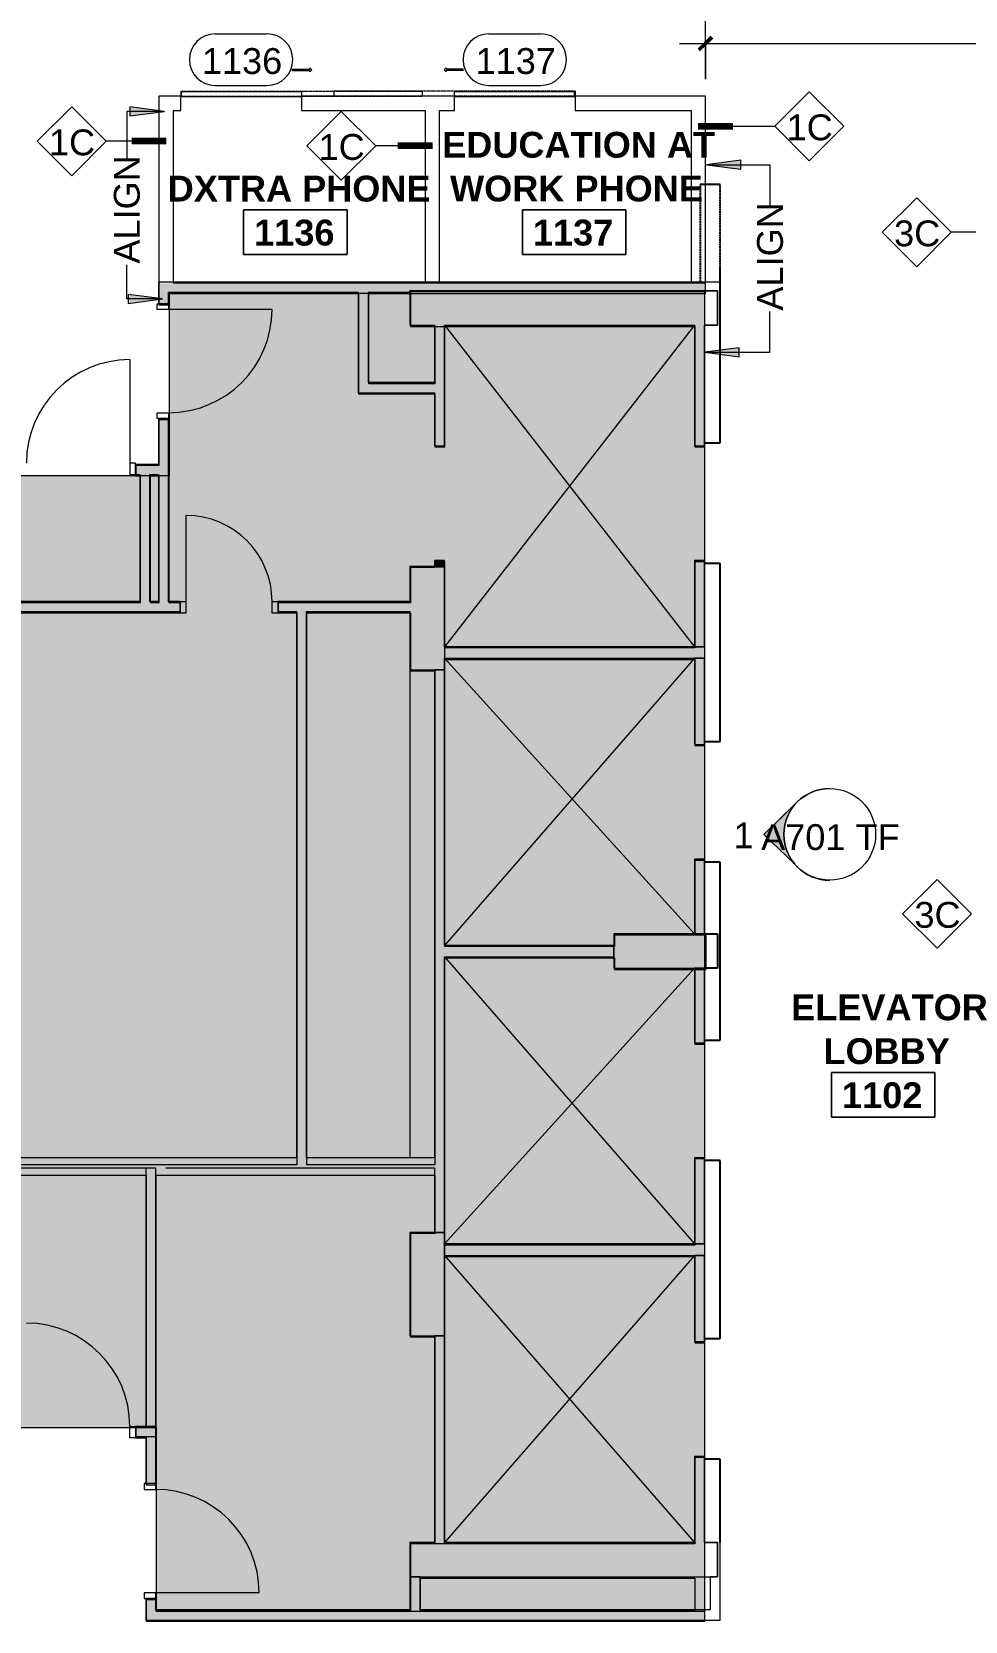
# Model space of a CAD drawing. Header units: inches. Extents: x 920 to 3142, y -796 to 870.
# Drawn here: x 2164 to 2489, y -192 to 362 of the extents above; entities that cross this region are included whole.
import ezdxf
from ezdxf.xclip import XClip

# ---------------------------------------------------------------- set-up
doc = ezdxf.new("R2010")
doc.units = ezdxf.units.IN
doc.header["$MEASUREMENT"] = 0
doc.header["$XCLIPFRAME"] = 2
doc.linetypes.add('L1$0$PHANTOM4', pattern=[0.625, 0.3125, -0.0625, 0.0625, -0.0625, 0.0625, -0.0625])
doc.linetypes.add('X2$0$Dash 1_16_', pattern=[0.125, 0.0625, -0.0625])
for name, color, linetype, lineweight in [('L1$0$ArchiCAD Doors_Pen_No__4', 7, 'Continuous', 9), ('L1$0$BB Core_Pen_No__100', 7, 'Continuous', 20), ('L1$0$BB Shell_Pen_No__100', 7, 'Continuous', 20), ('X2$0$18_0109_REV_dwg _7_', 8, 'Continuous', 9), ('X2$0$A-ANNO-DIMS', 211, 'Continuous', 9), ('X2$0$A-ANNO-DIMS-96', 211, 'Continuous', 9), ('X2$0$A-AREA-IDEN', 2, 'Continuous', 9), ('X2$0$A-DETL', 90, 'Continuous', 9), ('X2$0$A-DETL-GENF', 92, 'Continuous', 9), ('X2$0$A-DOOR', 31, 'Continuous', 13), ('X2$0$A-DOOR-IDEN', 31, 'Continuous', 9), ('X2$0$A-WALL', 113, 'Continuous', 9), ('X2$0$A-WALL-IDEN', 211, 'Continuous', 9), ('X2$0$A-WALL-PATT', 111, 'Continuous', 13), ('X2$0$G-ANNO-SYMB', 111, 'Continuous', 9), ('X2$0$G-ANNO-TEXT', 231, 'Continuous', 9), ('X2$0$I-WALL', 2, 'Continuous', 9)]:
    doc.layers.add(name, color=color, linetype=linetype, lineweight=lineweight)
doc.layers.add('L1$0$DEMO', color=7, linetype='L1$0$PHANTOM4')
doc.styles.add('X2$0$Arial', font='arial.ttf', dxfattribs={"height": 9})
doc.styles.add('X2$0$Swis721 Lt BT', font='swissl.ttf', dxfattribs={"height": 9})
doc.styles.add('X2$0$Swis721 Lt BT_B', font='', dxfattribs={"height": 9})
doc.styles.get('X2$0$Swis721 Lt BT_B').set_extended_font_data('Swis721 Lt BT', bold=True)
doc.dimstyles.new('X2$0$OTJ_-_3_32__Linear__1_2__Tolerance', dxfattribs={"dimscale": 12, "dimtxt": 9.497835, "dimasz": 0.375, "dimexe": 0.75, "dimexo": 0.5, "dimgap": 0.5, "dimtad": 1, "dimdec": 1, "dimrnd": 0.5, "dimzin": 3, "dimdsep": 46, "dimlunit": 4, "dimtxsty": 'X2$0$Swis721 Lt BT', "dimblk1": 'X2$0$_Oblique', "dimblk2": 'X2$0$_Oblique', "dimsah": 1, "dimcen": 0.09, "dimdle": 0.75, "dimazin": 0, "dimtfac": 1, "dimtdec": 4, "dimtix": 1, "dimtmove": 0, "dimatfit": 3, "dimfxl": 1, "dimtvp": 1, "dimfrac": 2, "dimtolj": 1, "dimtzin": 0, "dimarcsym": 2})

# ---------------------------------------------------------------- blocks, each defined once
blk = doc.blocks.new('L1')
at = {"layer": 'L1$0$ArchiCAD Doors_Pen_No__4', "linetype": 'Continuous'}
for p, q in [((-7140.19, 3187.57), (-7140.19, 3189.57)), ((-7140.19, 3189.57), (-7136.19, 3189.57)), ((-7136.19, 3189.57), (-7139.69, 3189.57)), ((-7136.19, 3189.57), (-7136.19, 3187.57)), ((-7136.19, 3187.57), (-7140.19, 3187.57)), ((-7100.19, 3187.57), (-7136.19, 3187.57)), ((-7149.69, 3170.07), (-7149.69, 3134.07)), ((-7140.19, 3149.57), (-7140.19, 3151.57)), ((-7140.19, 3151.57), (-7136.19, 3151.57)), ((-7136.19, 3151.57), (-7136.19, 3149.57)), ((-7136.19, 3149.57), (-7140.19, 3149.57)), ((-7136.19, 3149.57), (-7139.69, 3149.57)), ((-7147.69, 3134.07), (-7149.69, 3134.07)), ((-7149.69, 3134.07), (-7149.69, 3130.07)), ((-7147.69, 3130.07), (-7147.69, 3134.07)), ((-7147.69, 3130.07), (-7147.69, 3133.57)), ((-7149.69, 3130.07), (-7147.69, 3130.07)), ((-7130.19, 3115.82), (-7130.19, 3085.82)), ((-7132.19, 3085.82), (-7130.19, 3085.82)), ((-7132.19, 3081.82), (-7132.19, 3085.82)), ((-7132.19, 3085.82), (-7132.19, 3082.32)), ((-7130.19, 3085.82), (-7130.19, 3081.82)), ((-7100.19, 3081.82), (-7100.19, 3085.82)), ((-7100.19, 3085.82), (-7098.19, 3085.82)), ((-7098.19, 3085.82), (-7098.19, 3081.82)), ((-7098.19, 3085.82), (-7098.19, 3082.32)), ((-7130.19, 3081.82), (-7132.19, 3081.82)), ((-7098.19, 3081.82), (-7100.19, 3081.82)), ((-7149.69, 2794.48), (-7149.69, 2798.48)), ((-7149.69, 2798.48), (-7147.69, 2798.48)), ((-7147.69, 2798.48), (-7147.69, 2794.48)), ((-7147.69, 2798.48), (-7147.69, 2794.98)), ((-7147.69, 2794.48), (-7149.69, 2794.48)), ((-7144.69, 2778.57), (-7144.69, 2776.57)), ((-7140.69, 2778.57), (-7144.69, 2778.57)), ((-7144.69, 2776.57), (-7140.69, 2776.57)), ((-7140.69, 2778.57), (-7144.19, 2778.57)), ((-7140.69, 2776.57), (-7140.69, 2778.57)), ((-7140.69, 2740.57), (-7144.69, 2740.57)), ((-7144.69, 2740.57), (-7144.69, 2738.57)), ((-7140.69, 2738.57), (-7140.69, 2740.57)), ((-7104.69, 2740.57), (-7140.69, 2740.57)), ((-7144.69, 2738.57), (-7140.69, 2738.57)), ((-7140.69, 2738.57), (-7144.19, 2738.57))]:
    blk.add_line(p, q, dxfattribs=at)
for centre, radius, start, end in [((-7136.19, 3187.57), 36, 270, 0), ((-7149.69, 3134.07), 36, 90, 180), ((-7130.19, 3085.82), 30, 0, 90), ((-7185.69, 2798.48), 36, 0, 90), ((-7140.69, 2740.57), 36, 0, 90)]:
    blk.add_arc(centre, radius, start, end, dxfattribs=at)
at = {"layer": 'L1$0$BB Core_Pen_No__100', "linetype": 'Continuous'}
for p, q in [((-7040.19, 3182.07), (-6953.19, 3070.07)), ((-6953.19, 3182.07), (-7040.19, 3070.07)), ((-7052.19, 3066.07), (-7052.19, 2892.07)), ((-7040.19, 3066.07), (-6953.19, 2970.07)), ((-6953.19, 3066.07), (-7040.19, 2966.07)), ((-7040.19, 2962.07), (-6953.19, 2862.07)), ((-6953.19, 2958.07), (-7040.19, 2862.07)), ((-6953.19, 2858.07), (-7040.19, 2758.07)), ((-7040.19, 2858.07), (-6953.19, 2758.07))]:
    blk.add_line(p, q, dxfattribs=at)
at = {"layer": 'L1$0$BB Shell_Pen_No__100', "linetype": 'Continuous'}
for p, q in [((-7136.19, 3189.57), (-7139.69, 3189.57)), ((-7136.19, 3149.57), (-7139.69, 3149.57)), ((-7147.69, 3130.07), (-7147.69, 3133.57)), ((-7132.19, 3085.82), (-7132.19, 3082.32)), ((-7098.19, 3085.82), (-7098.19, 3082.32)), ((-7147.69, 2798.48), (-7147.69, 2794.98)), ((-7140.69, 2778.57), (-7144.19, 2778.57)), ((-7140.69, 2738.57), (-7144.19, 2738.57))]:
    blk.add_line(p, q, dxfattribs=at)
at = {"layer": 'L1$0$BB Shell_Pen_No__100', "linetype": 'Continuous', "flags": 128}
for points in [[(-7139.69, 3197.07), (-7139.69, 3189.57)], [(-7052.19, 3197.07), (-7139.69, 3197.07)], [(-6944.19, 3197.07), (-7052.19, 3197.07)], [(-7136.19, 3189.57), (-7136.19, 3193.57)], [(-7136.19, 3193.57), (-7070.19, 3193.57)], [(-7070.19, 3193.57), (-7070.19, 3158.57)], [(-7066.69, 3193.57), (-7052.19, 3193.57)], [(-7066.69, 3162.07), (-7066.69, 3193.57)], [(-6945.19, 3194.07), (-7052.19, 3194.07)], [(-7052.19, 3194.07), (-7052.19, 3182.07)], [(-7052.19, 3194.07), (-6947.69, 3194.07)], [(-7052.19, 3193.57), (-7052.19, 3194.07)], [(-6947.69, 3194.07), (-6945.19, 3194.07)], [(-6945.19, 3182.07), (-6945.19, 3194.07)], [(-6945.19, 3194.07), (-6945.19, 3182.07)], [(-7052.19, 3182.07), (-7043.69, 3182.07)], [(-7043.69, 3182.07), (-7043.69, 3162.07)], [(-7040.19, 3182.07), (-6953.19, 3182.07)], [(-7040.19, 3140.07), (-7040.19, 3182.07)], [(-6953.19, 3182.07), (-6953.19, 3140.07)], [(-6945.19, 3182.07), (-6949.69, 3182.07)], [(-6949.69, 3182.07), (-6949.69, 3141.07)], [(-6949.69, 3182.07), (-6945.19, 3182.07)], [(-6949.69, 3140.07), (-6949.69, 3182.07)], [(-7043.69, 3162.07), (-7066.69, 3162.07)], [(-7070.19, 3158.57), (-7043.69, 3158.57)], [(-7043.69, 3158.57), (-7043.69, 3140.07)], [(-7139.69, 3149.57), (-7139.69, 3133.57)], [(-7136.19, 3085.82), (-7136.19, 3149.57)], [(-7043.69, 3140.07), (-7040.19, 3140.07)], [(-6953.19, 3140.07), (-6949.69, 3140.07)], [(-7139.69, 3133.57), (-7147.69, 3133.57)], [(-7147.69, 3130.07), (-7146.19, 3130.07)], [(-7146.19, 3130.07), (-7146.19, 3085.82)], [(-7142.69, 3130.07), (-7139.69, 3130.07)], [(-7142.69, 3085.82), (-7142.69, 3130.07)], [(-7139.69, 3130.07), (-7139.69, 3085.82)], [(-7052.19, 3098.07), (-7052.19, 3085.82)], [(-7040.19, 3098.07), (-7052.19, 3098.07)], [(-7040.19, 3100.07), (-7043.69, 3100.07)], [(-7043.69, 3100.07), (-7043.69, 3098.07)], [(-7043.69, 3098.07), (-7040.19, 3098.07)], [(-7040.19, 3098.07), (-7040.19, 3100.07)], [(-7040.19, 3070.07), (-7040.19, 3098.07)], [(-6949.69, 3100.07), (-6953.19, 3100.07)], [(-6953.19, 3100.07), (-6953.19, 3070.07)], [(-6949.69, 3070.07), (-6949.69, 3100.07)], [(-6949.69, 3099.07), (-6949.69, 3070.07)], [(-7146.19, 3085.82), (-7195.69, 3085.82)], [(-7139.69, 3085.82), (-7142.69, 3085.82)], [(-7132.19, 3085.82), (-7136.19, 3085.82)], [(-7052.19, 3085.82), (-7098.19, 3085.82)], [(-7259.19, 3082.32), (-7132.19, 3082.32)], [(-7098.19, 3082.32), (-7091.69, 3082.32)], [(-7091.69, 3082.32), (-7091.69, 2892.07)], [(-7088.19, 3082.32), (-7052.19, 3082.32)], [(-7088.19, 2892.07), (-7088.19, 3082.32)], [(-7052.19, 3082.32), (-7052.19, 3062.07)], [(-6949.69, 3070.07), (-7040.19, 3070.07)], [(-6953.19, 3070.07), (-6949.69, 3070.07)], [(-7052.19, 3062.07), (-7040.19, 3062.07)], [(-7040.19, 3062.07), (-7043.69, 3062.07)], [(-7043.69, 3062.07), (-7043.69, 2892.07)], [(-7040.19, 3062.07), (-7040.19, 3066.07)], [(-7040.19, 3066.07), (-6949.69, 3066.07)], [(-7040.19, 2966.07), (-7040.19, 3062.07)], [(-6953.19, 3066.07), (-6953.19, 3036.07)], [(-6949.69, 3066.07), (-6953.19, 3066.07)], [(-6949.69, 3066.07), (-6949.69, 3037.07)], [(-6949.69, 3036.07), (-6949.69, 3066.07)], [(-6953.19, 3036.07), (-6949.69, 3036.07)], [(-6949.69, 2996.07), (-6953.19, 2996.07)], [(-6953.19, 2996.07), (-6953.19, 2970.07)], [(-6949.69, 2970.07), (-6949.69, 2996.07)], [(-6949.69, 2995.07), (-6949.69, 2970.07)], [(-6945.19, 2970.07), (-6981.19, 2970.07)], [(-6981.19, 2970.07), (-6981.19, 2958.07)], [(-6953.19, 2970.07), (-6949.69, 2970.07)], [(-6945.19, 2958.07), (-6945.19, 2970.07)], [(-6981.19, 2966.07), (-7040.19, 2966.07)], [(-7040.19, 2866.07), (-7040.19, 2962.07)], [(-7040.19, 2962.07), (-6981.19, 2962.07)], [(-6981.19, 2962.07), (-6981.19, 2966.07)], [(-6981.19, 2958.07), (-6949.69, 2958.07)], [(-6953.19, 2958.07), (-6953.19, 2932.07)], [(-6949.69, 2958.07), (-6953.19, 2958.07)], [(-6949.69, 2958.07), (-6949.69, 2933.07)], [(-6949.69, 2932.07), (-6949.69, 2958.07)], [(-6953.19, 2932.07), (-6949.69, 2932.07)], [(-7091.69, 2892.07), (-7259.19, 2892.07)], [(-7043.69, 2892.07), (-7088.19, 2892.07)], [(-6949.69, 2892.07), (-6953.19, 2892.07)], [(-6953.19, 2892.07), (-6953.19, 2862.07)], [(-6949.69, 2862.07), (-6949.69, 2892.07)], [(-6949.69, 2891.07), (-6949.69, 2862.07)], [(-7191.69, 2888.57), (-7140.69, 2888.57)], [(-7144.19, 2888.57), (-7144.19, 2798.48)], [(-7140.69, 2778.57), (-7140.69, 2888.57)], [(-7137.19, 2888.57), (-7043.69, 2888.57)], [(-7043.69, 2888.57), (-7043.69, 2866.07)], [(-7052.19, 2866.07), (-7052.19, 2830.07)], [(-7040.19, 2866.07), (-7052.19, 2866.07)], [(-7043.69, 2866.07), (-7040.19, 2866.07)], [(-7040.19, 2830.07), (-7040.19, 2866.07)], [(-6949.69, 2862.07), (-7040.19, 2862.07)], [(-7040.19, 2862.07), (-7040.19, 2858.07)], [(-7040.19, 2858.07), (-6949.69, 2858.07)], [(-6953.19, 2862.07), (-6949.69, 2862.07)], [(-6953.19, 2858.07), (-6953.19, 2828.07)], [(-6949.69, 2858.07), (-6953.19, 2858.07)], [(-6949.69, 2858.07), (-6949.69, 2829.07)], [(-6949.69, 2828.07), (-6949.69, 2858.07)], [(-7052.19, 2830.07), (-7040.19, 2830.07)], [(-7043.69, 2830.07), (-7043.69, 2758.07)], [(-7040.19, 2830.07), (-7043.69, 2830.07)], [(-7040.19, 2758.07), (-7040.19, 2830.07)], [(-6953.19, 2828.07), (-6949.69, 2828.07)], [(-7140.69, 2798.48), (-7147.69, 2798.48)], [(-7147.69, 2794.98), (-7140.69, 2794.98)], [(-7144.19, 2794.98), (-7144.19, 2778.57)], [(-6949.69, 2788.07), (-6953.19, 2788.07)], [(-6953.19, 2788.07), (-6953.19, 2758.07)], [(-6949.69, 2758.07), (-6949.69, 2788.07)], [(-6949.69, 2787.07), (-6949.69, 2758.07)], [(-7043.69, 2758.07), (-7052.19, 2758.07)], [(-7052.19, 2758.07), (-7052.19, 2746.07)], [(-6953.19, 2758.07), (-7040.19, 2758.07)], [(-6945.19, 2758.07), (-6949.69, 2758.07)], [(-6949.69, 2758.07), (-6945.19, 2758.07)], [(-6945.19, 2746.07), (-6945.19, 2758.07)], [(-6945.19, 2758.07), (-6945.19, 2746.07)], [(-6944.19, 2746.07), (-6944.19, 2758.07)], [(-7052.19, 2746.07), (-6945.19, 2746.07)], [(-7052.19, 2746.07), (-7052.19, 2734.57)], [(-7048.69, 2746.07), (-7052.19, 2746.07)], [(-7048.69, 2734.57), (-7048.69, 2746.07)], [(-6945.19, 2746.07), (-6947.69, 2746.07)], [(-6947.69, 2746.07), (-6947.69, 2734.57)], [(-6944.19, 2731.07), (-6944.19, 2746.07)], [(-7144.19, 2738.57), (-7144.19, 2731.07)], [(-7140.69, 2734.57), (-7140.69, 2738.57)], [(-7144.19, 2731.07), (-6944.19, 2731.07)], [(-7052.19, 2734.57), (-7140.69, 2734.57)], [(-6947.69, 2734.57), (-7048.69, 2734.57)]]:
    blk.add_lwpolyline(points, dxfattribs=at)
at = {"layer": 'L1$0$DEMO'}
blk.add_lwpolyline([(-6944.19, 3197.07), (-6944.19, 3231.07), (-6951.19, 3231.07), (-6951.19, 3197.07)], dxfattribs=at)
at = {"layer": 'L1$0$DEMO', "linetype": 'Continuous', "flags": 128}
for points in [[(-6944.19, 3194.07), (-6944.19, 3197.07)], [(-6944.19, 3182.07), (-6944.19, 3194.07)], [(-6944.19, 3141.07), (-6944.19, 3182.07)], [(-6949.69, 3141.07), (-6944.19, 3141.07)], [(-6944.19, 3099.07), (-6949.69, 3099.07)], [(-6944.19, 3037.07), (-6944.19, 3099.07)], [(-6949.69, 3037.07), (-6944.19, 3037.07)], [(-6944.19, 2995.07), (-6949.69, 2995.07)], [(-6944.19, 2970.07), (-6944.19, 2995.07)], [(-6949.69, 2970.07), (-6945.19, 2970.07)], [(-6945.19, 2970.07), (-6945.19, 2958.07)], [(-6944.19, 2958.07), (-6944.19, 2970.07)], [(-6945.19, 2958.07), (-6949.69, 2958.07)], [(-6944.19, 2933.07), (-6944.19, 2958.07)], [(-6949.69, 2933.07), (-6944.19, 2933.07)], [(-6944.19, 2891.07), (-6949.69, 2891.07)], [(-6944.19, 2829.07), (-6944.19, 2891.07)], [(-6949.69, 2829.07), (-6944.19, 2829.07)], [(-6944.19, 2787.07), (-6949.69, 2787.07)], [(-6944.19, 2758.07), (-6944.19, 2787.07)]]:
    blk.add_lwpolyline(points, dxfattribs=at)
blk = doc.blocks.new('X2$0$Barn Door - Glass Door - Int-GL1-GLSS-36_ x 84_ D6-5625844-FIRST FLOOR CONSTRUCTION')
at = {"layer": 'X2$0$A-DETL-GENF'}
for p, q in [((17.91, 12), (23.91, 12)), ((17.91, 11.5), (17.91, 12)), ((17.91, 11.5), (23.91, 11.5)), ((23.91, 12.46), (23.91, 12)), ((24.62, 11.75), (23.91, 12.46)), ((24.62, 11.75), (23.91, 11.04)), ((23.91, 11.04), (23.91, 11.5))]:
    blk.add_line(p, q, dxfattribs=at)
at = {"layer": 'X2$0$A-DOOR', "linetype": 'X2$0$Dash 1_16_', "lineweight": 9}
for p, q in [((-21, 4.25), (63, 4.25)), ((-21, 4.25), (-21, 2.5)), ((-21, 2.5), (63, 2.5)), ((63, 4.25), (63, 2.5))]:
    blk.add_line(p, q, dxfattribs=at)
at = {"layer": 'X2$0$A-DOOR', "lineweight": 9}
for p, q in [((-20.81, 4.12), (21, 4.12)), ((-20.81, 4.12), (-20.81, 2.37)), ((21, 2.37), (-20.81, 2.37)), ((21, 4.12), (21, 2.37))]:
    blk.add_line(p, q, dxfattribs=at)
blk = doc.blocks.new('X2$0$Barn Door - Glass Door - Int-GL1-GLSS-36_ x 84_ D6-5625885-FIRST FLOOR CONSTRUCTION')
at = {"layer": 'X2$0$A-DETL-GENF'}
for p, q in [((23.91, -11.04), (23.91, -11.5)), ((24.62, -11.75), (23.91, -11.04)), ((17.91, -11.5), (23.91, -11.5)), ((17.91, -11.5), (17.91, -12)), ((17.91, -12), (23.91, -12)), ((24.62, -11.75), (23.91, -12.46)), ((23.91, -12.46), (23.91, -12))]:
    blk.add_line(p, q, dxfattribs=at)
at = {"layer": 'X2$0$A-DOOR', "linetype": 'X2$0$Dash 1_16_', "lineweight": 9}
for p, q in [((-21, -2.5), (63, -2.5)), ((-21, -4.25), (-21, -2.5)), ((-21, -4.25), (63, -4.25)), ((63, -4.25), (63, -2.5))]:
    blk.add_line(p, q, dxfattribs=at)
at = {"layer": 'X2$0$A-DOOR', "lineweight": 9}
for p, q in [((-20.81, -2.37), (21, -2.37)), ((-20.81, -2.37), (-20.81, -4.12)), ((21, -4.12), (-20.81, -4.12)), ((21, -2.37), (21, -4.12))]:
    blk.add_line(p, q, dxfattribs=at)
blk = doc.blocks.new('X2$0$Room Tag - Room Name and Number-3379422-FIRST FLOOR CONSTRUCTION')
at = {"layer": 'X2$0$A-AREA-IDEN'}
for p, q in [((-0.1881, -0.1636), (-0.1881, -0.0018)), ((-0.1881, -0.0018), (0.1869, -0.0018)), ((0.1869, -0.0018), (-0.1881, -0.0018)), ((-0.1881, -0.0018), (-0.1881, -0.1636)), ((0.1869, -0.0018), (0.1869, -0.1636)), ((0.1869, -0.1636), (0.1869, -0.0018)), ((0.1869, -0.1636), (-0.1881, -0.1636)), ((-0.1881, -0.1636), (0.1869, -0.1636))]:
    blk.add_line(p, q, dxfattribs=at)
blk = doc.blocks.new('X2$0$Wall Tag - 1_4_-62626-FIRST FLOOR CONSTRUCTION')
at = {"layer": 'X2$0$A-WALL-IDEN'}
for p, q in [((-0.125, 0), (0, 0.125)), ((0, 0.125), (0.125, 0)), ((-0.125, 0), (0, -0.125)), ((0, -0.125), (0.125, 0))]:
    blk.add_line(p, q, dxfattribs=at)
blk = doc.blocks.new('X2$0$Door Tag - Door Tag-41184-FIRST FLOOR CONSTRUCTION')
at = {"layer": 'X2$0$A-DOOR-IDEN'}
for p, q in [((-0.09375, 0.09375), (0.09375, 0.09375)), ((-0.09375, -0.09375), (0.09375, -0.09375))]:
    blk.add_line(p, q, dxfattribs=at)
for centre, start, end in [((-0.09375, 0), 90, 270), ((0.09375, 0), 270, 90)]:
    blk.add_arc(centre, 0.09375, start, end, dxfattribs=at)
blk = doc.blocks.new('X2$0$Elevation - Filled Arrow 2-347888-FIRST FLOOR CONSTRUCTION')
at = {"layer": 'X2$0$G-ANNO-SYMB'}
blk.add_circle((0, 0), 0.1664, dxfattribs=at)
blk = doc.blocks.new('X2$0$Elevation - Filled Arrow-151867-FIRST FLOOR CONSTRUCTION')
at = {"layer": 'X2$0$G-ANNO-SYMB'}
h = blk.add_hatch(color=256, dxfattribs=at)
edge = h.paths.add_edge_path(flags=0)
edge.add_line((0, 0.2393), (0.1103, 0.1247))
edge.add_arc((-0.0002, -0.0002), 0.1667, 48.49802, 130.55707)
edge.add_line((-0.1085, 0.1265), (0, 0.2393))
for p, q in [((0, 0.2393), (-0.1085, 0.1265)), ((-0.1084, 0.1266), (0, 0.2393)), ((0, 0.2393), (-0.1084, 0.1266)), ((0, 0.2393), (0.11, 0.1249)), ((0.1103, 0.1247), (0, 0.2393))]:
    blk.add_line(p, q, dxfattribs=at)
blk.add_arc((-0.0002, -0.0002), 0.1667, 48.49802, 130.55707, dxfattribs=at)
blk.add_ellipse((-0.0002, -0.0001), major_axis=(-0.1667, 0), ratio=0.999376, start_param=3.141593, end_param=6.283185, dxfattribs=at)
blk = doc.blocks.new('X2$0$DIMBLOCK19-FIRST FLOOR CONSTRUCTION')
at = {"layer": 'X2$0$A-ANNO-DIMS-96', "transparency": 16777216}
for p, q in [((-582.74, 345.2), (-582.74, 366.58)), ((-463.9, 345.2), (-463.9, 366.58)), ((-591.74, 357.58), (-463.9, 357.58)), ((-582.74, 357.58), (-582.74, 345.2)), ((-463.9, 357.58), (-463.9, 345.2))]:
    blk.add_line(p, q, dxfattribs=at)
at = {"layer": 'X2$0$A-ANNO-DIMS-96', "lineweight": 50, "transparency": 16777216}
for p, q in [((-582.74, 357.58), (-584.99, 355.33)), ((-582.74, 357.58), (-580.49, 359.83)), ((-463.9, 357.58), (-466.15, 355.33)), ((-463.9, 357.58), (-461.65, 359.83))]:
    blk.add_line(p, q, dxfattribs=at)
at = {"layer": 'X2$0$A-ANNO-DIMS-96', "color": 0, "transparency": 16777216, "insert": (-541.18, 375.59), "char_height": 9, "width": 42.8759, "attachment_point": 1, "line_spacing_factor": 1.005062, "style": 'X2$0$Swis721 Lt BT'}
blk.add_mtext('9\' - 11"', dxfattribs=at)
blk = doc.blocks.new('X2$0$_Oblique')
at = {"color": 0, "linetype": 'ByBlock', "lineweight": -2}
blk.add_line((-0.5, -0.5), (0.5, 0.5), dxfattribs=at)
blk = doc.blocks.new('X2')
at = {"layer": 'X2$0$A-DETL-GENF'}
h = blk.add_hatch(color=254, dxfattribs=at)
h.paths.add_polyline_path([(-685.43, -188.44), (-685.43, -164.94), (-676.93, -164.94), (-676.93, -92.94), (-685.43, -92.94), (-685.43, -56.94), (-676.93, -56.94), (-676.93, -36.53), (-773.93, -36.53), (-773.93, -188.44), (-689.35, -188.44)], flags=0)
h.paths.add_polyline_path([(-589.17, -188.44), (-586.43, -188.44), (-586.43, -176.94), (-681.93, -176.94), (-681.93, -188.44)], flags=0)
h.paths.add_polyline_path([(-971.03, -188.44), (-970.93, -188.44), (-970.93, -96.44), (-967.43, -96.44), (-967.43, -112.94), (-895.93, -112.94), (-895.93, -70.53), (-892.43, -70.53), (-892.43, -124.53), (-829.43, -124.53), (-829.43, -36.53), (-895.93, -36.53), (-895.93, 25.56), (-963.93, 25.56), (-963.93, -34.44), (-971.93, -34.44), (-971.93, 25.56), (-1067.93, 25.56), (-1067.93, -92.94), (-990.93, -92.94), (-990.93, -96.44), (-1138.93, -96.44), (-1138.93, -92.94), (-1071.43, -92.94), (-1071.43, 175.06), (-1157.93, 175.06), (-1157.93, -188.44), (-1029.23, -188.44)], flags=0)
h.paths.add_polyline_path([(-589.23, -164.94), (-586.43, -164.94), (-586.43, -134.94), (-582.93, -134.94), (-582.93, -94.94), (-586.43, -94.94), (-586.43, -64.94), (-673.43, -64.94), (-673.43, -164.94)], flags=0)
h.paths.add_polyline_path([(-820.93, -124.53), (-777.43, -124.53), (-777.43, -36.53), (-825.93, -36.53), (-825.93, -124.53)], flags=0)
h.paths.add_polyline_path([(-966.68, -124.53), (-895.93, -124.53), (-895.93, -116.44), (-967.43, -116.44), (-967.43, -124.53)], flags=0)
h.paths.add_polyline_path([(-1156.93, -96.04), (-1157.06, -96.04), (-1157.06, -72.04), (-1139.06, -72.04), (-1139.06, -96.04)], flags=0)
h.paths.add_polyline_path([(-970.93, -96.04), (-989.56, -96.04), (-989.56, -72.04), (-965.56, -72.04), (-965.56, -96.04), (-970.63, -96.04)], flags=0)
h.paths.add_polyline_path([(-586.43, -60.94), (-586.43, -30.94), (-582.93, -30.94), (-582.93, 9.06), (-586.43, 9.06), (-586.43, 35.06), (-614.43, 35.06), (-614.43, 39.06), (-673.43, 39.06), (-673.43, -60.94), (-586.9, -60.94)], flags=0)
h.paths.add_polyline_path([(-685.43, -33.03), (-676.93, -33.03), (-676.93, 139.06), (-685.43, 139.06), (-685.43, 159.31), (-721.43, 159.31), (-721.43, -33.03), (-689.35, -33.03)], flags=0)
h.paths.add_polyline_path([(-809.16, -33.03), (-724.93, -33.03), (-724.93, 159.31), (-731.43, 159.31), (-731.43, 162.81), (-685.43, 162.81), (-685.43, 175.06), (-676.93, 175.06), (-676.93, 177.06), (-673.43, 177.06), (-673.43, 147.06), (-586.43, 147.06), (-586.43, 177.06), (-582.93, 177.06), (-582.93, 217.06), (-586.43, 217.06), (-586.43, 259.06), (-673.43, 259.06), (-673.43, 217.06), (-676.93, 217.06), (-676.93, 235.56), (-703.43, 235.56), (-703.43, 270.56), (-769.43, 270.56), (-769.43, 162.81), (-765.43, 162.81), (-765.43, 159.31), (-892.43, 159.31), (-892.43, -33.03), (-825.93, -33.03)], flags=0)
h.paths.add_polyline_path([(-971.93, 29.06), (-895.93, 29.06), (-895.93, 44.06), (-1067.93, 44.06), (-1067.93, 29.06), (-1043.24, 29.06)], flags=0)
h.paths.add_polyline_path([(-673.43, 43.06), (-614.43, 43.06), (-614.43, 47.06), (-586.43, 47.06), (-586.43, 73.06), (-582.93, 73.06), (-582.93, 113.06), (-586.43, 113.06), (-586.43, 143.06), (-673.43, 143.06), (-673.43, 47.06)], flags=0)
h.paths.add_polyline_path([(-1067.93, 47.56), (-971.93, 47.56), (-971.93, 107.56), (-963.93, 107.56), (-963.93, 47.56), (-895.93, 47.56), (-895.93, 206.7), (-963.93, 206.7), (-963.93, 147.06), (-931.93, 147.06), (-931.93, 143.56), (-990.93, 143.56), (-990.93, 175.06), (-1067.93, 175.06), (-1067.93, 81.51)], flags=0)
h.paths.add_polyline_path([(-970.93, 147.06), (-967.43, 147.06), (-967.43, 149.46), (-987.43, 149.46), (-987.43, 147.06), (-971.3, 147.06)], flags=0)
h.paths.add_polyline_path([(-1156.93, 149.46), (-1157.06, 149.46), (-1157.06, 173.46), (-1139.06, 173.46), (-1139.06, 149.46)], flags=0)
h.paths.add_polyline_path([(-885.43, 162.81), (-832.43, 162.81), (-832.43, 192.31), (-892.43, 192.31), (-892.43, 162.81)], flags=0)
h.paths.add_polyline_path([(-828.93, 162.81), (-779.43, 162.81), (-779.43, 207.06), (-828.93, 207.06), (-828.93, 180.47)], flags=0)
h.paths.add_polyline_path([(-775.93, 162.81), (-772.93, 162.81), (-772.93, 207.06), (-775.93, 207.06), (-775.93, 164.21)], flags=0)
h.paths.add_polyline_path([(-968.05, 173.46), (-967.43, 173.46), (-967.43, 175.06), (-987.43, 175.06), (-987.43, 173.46), (-970.93, 173.46)], flags=0)
h.paths.add_polyline_path([(-1113.62, 178.56), (-967.43, 178.56), (-967.43, 270.56), (-1009.43, 270.56), (-1009.43, 274.06), (-967.43, 274.06), (-967.43, 274.2), (-837.43, 274.2), (-837.43, 324.03), (-1053.43, 324.03), (-1053.43, 270.56), (-1157.93, 270.56), (-1157.93, 178.56), (-1156.93, 178.56)], flags=0)
h.paths.add_polyline_path([(-1071.43, 222.56), (-1108.43, 222.56), (-1108.43, 226.56), (-1020.43, 226.56), (-1020.43, 222.56), (-1067.93, 222.56)], flags=0)
h.paths.add_polyline_path([(-699.93, 239.06), (-676.93, 239.06), (-676.93, 259.06), (-685.43, 259.06), (-685.43, 270.56), (-699.93, 270.56), (-699.93, 245.33)], flags=0)
at = {"layer": 'X2$0$A-WALL-PATT', "lineweight": 9}
for points in [[(-772.93, 266.56), (-769.43, 266.56), (-769.43, 274.06), (-772.93, 274.06), (-772.93, 270.56)], [(-583.08, 270.56), (-582.74, 270.56), (-582.74, 274.06), (-769.43, 274.06), (-769.43, 270.56), (-685.43, 270.56), (-685.43, 271.06), (-582.93, 271.06)], [(-699.93, 235.56), (-699.93, 270.56), (-703.43, 270.56), (-703.43, 235.56)], [(-582.93, 259.06), (-582.93, 270.56), (-583.08, 270.56), (-582.93, 271.06), (-685.43, 271.06), (-685.43, 259.06), (-586.43, 259.06)], [(-673.43, 217.06), (-673.43, 259.06), (-676.93, 259.06), (-676.93, 217.06)], [(-586.43, 217.06), (-582.93, 217.06), (-582.93, 259.06), (-586.43, 259.06), (-586.43, 245.33)], [(-689.35, 235.56), (-676.93, 235.56), (-676.93, 239.06), (-699.93, 239.06), (-699.93, 235.56)], [(-769.43, 162.81), (-769.43, 226.56), (-772.93, 226.56), (-772.93, 162.81)], [(-773.7, 207.06), (-772.93, 207.06), (-772.93, 210.56), (-780.93, 210.56), (-780.93, 207.06), (-775.93, 207.06)], [(-779.43, 162.81), (-775.93, 162.81), (-775.93, 207.06), (-779.43, 207.06), (-779.43, 165.53)], [(-685.43, 139.06), (-673.43, 139.06), (-673.43, 175.06), (-685.43, 175.06), (-685.43, 159.31)], [(-673.43, 175.06), (-673.43, 177.06), (-676.93, 177.06), (-676.93, 175.06)], [(-582.93, 147.06), (-582.93, 177.06), (-586.43, 177.06), (-586.43, 147.06)], [(-892.43, 159.31), (-765.43, 159.31), (-765.43, 162.81), (-892.43, 162.81)], [(-731.43, 159.31), (-685.43, 159.31), (-685.43, 162.81), (-731.43, 162.81)], [(-721.43, -33.03), (-721.43, 159.31), (-724.93, 159.31), (-724.93, -33.03)], [(-673.43, 143.06), (-582.93, 143.06), (-582.93, 147.06), (-673.43, 147.06)], [(-673.43, -56.94), (-673.43, 139.06), (-676.93, 139.06), (-676.93, -56.94)], [(-582.93, 113.06), (-582.93, 143.06), (-586.43, 143.06), (-586.43, 113.06)], [(-582.93, 47.06), (-582.93, 73.06), (-586.43, 73.06), (-586.43, 47.06)], [(-586.43, 35.06), (-582.43, 35.06), (-582.43, 47.06), (-614.43, 47.06), (-614.43, 35.06)], [(-614.43, 39.06), (-614.43, 43.06), (-673.43, 43.06), (-673.43, 39.06), (-646.43, 39.06)], [(-586.43, 9.06), (-582.93, 9.06), (-582.93, 35.06), (-586.43, 35.06)], [(-681.93, -36.53), (-676.93, -36.53), (-676.93, -33.03), (-895.93, -33.03), (-895.93, -36.53), (-685.43, -36.53)], [(-582.93, -60.94), (-582.93, -30.94), (-586.43, -30.94), (-586.43, -60.94)], [(-773.93, -124.53), (-773.93, -36.53), (-777.43, -36.53), (-777.43, -124.53)], [(-676.93, -92.94), (-673.43, -92.94), (-673.43, -56.94), (-685.43, -56.94), (-685.43, -92.94), (-681.93, -92.94)], [(-586.43, -64.94), (-586.43, -60.94), (-673.43, -60.94), (-673.43, -64.94)], [(-582.93, -94.94), (-582.93, -60.94), (-586.43, -60.94), (-586.43, -94.94)], [(-673.43, -164.94), (-673.43, -92.94), (-676.93, -92.94), (-676.93, -164.94)], [(-780.93, -128.03), (-773.93, -128.03), (-773.93, -124.53), (-780.93, -124.53)], [(-777.43, -144.44), (-773.93, -144.44), (-773.93, -128.03), (-777.43, -128.03)], [(-582.93, -191.94), (-582.93, -134.94), (-586.43, -134.94), (-586.43, -191.94)], [(-685.43, -176.94), (-586.43, -176.94), (-586.43, -164.94), (-685.43, -164.94), (-685.43, -171.05)], [(-681.93, -188.44), (-681.93, -176.94), (-685.43, -176.94), (-685.43, -188.44)], [(-777.43, -191.94), (-773.93, -191.94), (-773.93, -184.44), (-777.43, -184.44), (-777.43, -188.44)], [(-685.43, -191.94), (-586.43, -191.94), (-586.43, -188.44), (-773.93, -188.44), (-773.93, -191.94), (-689.35, -191.94)]]:
    blk.add_hatch(color=7, dxfattribs=at).paths.add_polyline_path(points, flags=0)
at = {"layer": 'X2$0$G-ANNO-TEXT'}
for points in [[(-771.06, 333.95), (-783.06, 335.53), (-783.06, 332.37)], [(-582.38, 315.37), (-570.38, 313.79), (-570.38, 316.95)], [(-771.67, 268.62), (-783.67, 270.2), (-783.67, 267.04)], [(-582.98, 250.03), (-570.98, 248.45), (-570.98, 251.61)]]:
    blk.add_hatch(color=7, dxfattribs=at).paths.add_polyline_path(points, flags=0)
at = {"layer": 'X2$0$A-DETL', "lineweight": 13}
for p, q in [((-685.43, 270.56), (-769.43, 270.56)), ((-769.43, 270.56), (-769.43, 207.06)), ((-582.93, 271.06), (-685.43, 271.06)), ((-685.43, 271.06), (-685.43, 270.56)), ((-582.93, 269.03), (-582.93, 271.06)), ((-582.93, 259.06), (-582.93, 269.03)), ((-582.93, -164.94), (-582.93, 259.06)), ((-769.43, 207.06), (-828.93, 207.06)), ((-970.93, -124.53), (-773.93, -124.53)), ((-773.93, -124.53), (-773.93, -128.03)), ((-773.93, -128.03), (-773.93, -188.44)), ((-582.93, -176.94), (-582.93, -164.94)), ((-582.93, -188.44), (-582.93, -176.94)), ((-773.93, -188.44), (-582.93, -188.44))]:
    blk.add_line(p, q, dxfattribs=at)
at = {"layer": 'X2$0$A-WALL', "color": 8, "lineweight": 20}
for p, q in [((-582.93, 271.06), (-685.43, 271.06)), ((-685.43, 271.06), (-685.43, 259.06)), ((-582.93, 259.06), (-582.93, 271.06)), ((-685.43, 259.06), (-586.43, 259.06)), ((-676.93, 175.06), (-685.43, 175.06)), ((-685.43, 175.06), (-685.43, 162.81)), ((-673.43, 139.06), (-673.43, 175.06)), ((-685.43, 159.31), (-685.43, 139.06)), ((-685.43, 139.06), (-676.93, 139.06)), ((-582.43, 47.06), (-614.43, 47.06)), ((-614.43, 47.06), (-614.43, 43.06)), ((-582.43, 35.06), (-582.43, 47.06)), ((-614.43, 39.06), (-614.43, 35.06)), ((-614.43, 35.06), (-582.43, 35.06)), ((-676.93, -56.94), (-685.43, -56.94)), ((-685.43, -56.94), (-685.43, -92.94)), ((-673.43, -60.94), (-673.43, -56.94)), ((-673.43, -92.94), (-673.43, -64.94)), ((-685.43, -92.94), (-676.93, -92.94)), ((-586.43, -164.94), (-685.43, -164.94)), ((-685.43, -164.94), (-685.43, -176.94)), ((-681.93, -176.94), (-586.43, -176.94))]:
    blk.add_line(p, q, dxfattribs=at)
at = {"layer": 'X2$0$A-WALL-IDEN', "lineweight": 90}
for p, q in [((-585.24, 328.76), (-573.24, 328.76)), ((-770.43, 323.53), (-782.43, 323.53)), ((-677.74, 321.93), (-689.74, 321.93))]:
    blk.add_line(p, q, dxfattribs=at)
at = {"layer": 'X2$0$A-WALL-IDEN'}
for p, q in [((-585.24, 328.76), (-558.58, 328.76)), ((-770.43, 323.53), (-791.31, 323.53)), ((-677.74, 321.93), (-697.48, 321.93)), ((-474.02, 291.83), (-497.18, 291.83))]:
    blk.add_line(p, q, dxfattribs=at)
at = {"layer": 'X2$0$G-ANNO-TEXT', "color": 7}
for p, q in [((-784.13, 333.95), (-784.13, 319.72)), ((-771.06, 333.95), (-784.13, 333.95)), ((-771.06, 333.95), (-783.06, 335.53)), ((-783.06, 335.53), (-783.06, 332.37)), ((-783.06, 332.37), (-771.06, 333.95)), ((-784.13, 319.72), (-784.13, 317.29)), ((-570.38, 316.95), (-582.38, 315.37)), ((-570.38, 313.79), (-570.38, 316.95)), ((-582.38, 315.37), (-570.38, 313.79)), ((-582.38, 315.37), (-560.28, 315.37)), ((-560.28, 315.37), (-560.28, 303.44)), ((-560.28, 303.44), (-560.28, 301.02)), ((-784.13, 268.62), (-784.13, 280.54)), ((-771.67, 268.62), (-784.13, 268.62)), ((-771.67, 268.62), (-783.67, 270.2)), ((-783.67, 270.2), (-783.67, 267.04)), ((-783.67, 267.04), (-771.67, 268.62)), ((-560.28, 250.03), (-560.28, 264.27)), ((-570.98, 251.61), (-582.98, 250.03)), ((-582.98, 250.03), (-570.98, 248.45)), ((-582.98, 250.03), (-560.28, 250.03)), ((-570.98, 248.45), (-570.98, 251.61))]:
    blk.add_line(p, q, dxfattribs=at)
at = {"layer": 'X2$0$I-WALL', "lineweight": 13}
for p, q in [((-765.34, 339.2), (-772.93, 339.2)), ((-772.93, 339.2), (-772.93, 274.06)), ((-765.34, 334.2), (-765.34, 339.2)), ((-670.09, 339.2), (-723.34, 339.2)), ((-723.34, 339.08), (-723.34, 334.2)), ((-670.09, 334.2), (-670.09, 339.08)), ((-582.74, 339.2), (-628.09, 339.2)), ((-628.09, 339.2), (-628.09, 334.2)), ((-582.74, 274.2), (-582.74, 339.2)), ((-767.93, 334.2), (-765.34, 334.2)), ((-767.93, 274.06), (-767.93, 334.2)), ((-723.34, 334.2), (-680.24, 334.2)), ((-680.24, 334.2), (-680.24, 274.2)), ((-675.24, 334.2), (-670.09, 334.2)), ((-675.24, 274.2), (-675.24, 334.2)), ((-628.09, 334.2), (-587.74, 334.2)), ((-587.74, 334.2), (-587.74, 274.2)), ((-680.24, 274.2), (-675.24, 274.2)), ((-587.74, 274.2), (-582.74, 274.2))]:
    blk.add_line(p, q, dxfattribs=at)
at = {"layer": 'X2$0$I-WALL', "color": 8, "lineweight": 20}
for p, q in [((-772.93, 274.06), (-772.93, 266.56)), ((-582.74, 274.06), (-767.93, 274.06)), ((-582.74, 270.56), (-582.74, 274.06)), ((-772.93, 266.56), (-769.43, 266.56)), ((-769.43, 266.56), (-769.43, 270.56)), ((-769.43, 270.56), (-703.43, 270.56)), ((-703.43, 270.56), (-703.43, 235.56)), ((-699.93, 270.56), (-582.74, 270.56)), ((-699.93, 239.06), (-699.93, 270.56)), ((-676.93, 259.06), (-676.93, 239.06)), ((-673.43, 217.06), (-673.43, 259.06)), ((-586.43, 259.06), (-586.43, 217.06)), ((-582.93, 217.06), (-582.93, 259.06)), ((-676.93, 239.06), (-699.93, 239.06)), ((-703.43, 235.56), (-676.93, 235.56)), ((-676.93, 235.56), (-676.93, 217.06)), ((-769.43, 226.56), (-772.93, 226.56)), ((-772.93, 226.56), (-772.93, 210.56)), ((-769.43, 162.81), (-769.43, 226.56)), ((-676.93, 217.06), (-673.43, 217.06)), ((-586.43, 217.06), (-582.93, 217.06)), ((-772.93, 210.56), (-780.93, 210.56)), ((-780.93, 210.56), (-780.93, 207.06)), ((-780.93, 207.06), (-779.43, 207.06)), ((-779.43, 207.06), (-779.43, 162.81)), ((-775.93, 207.06), (-772.93, 207.06)), ((-775.93, 162.81), (-775.93, 207.06)), ((-772.93, 207.06), (-772.93, 162.81)), ((-673.43, 177.06), (-676.93, 177.06)), ((-676.93, 177.06), (-676.93, 175.06)), ((-673.43, 175.06), (-673.43, 177.06)), ((-582.93, 177.06), (-586.43, 177.06)), ((-586.43, 177.06), (-586.43, 147.06)), ((-582.93, 113.06), (-582.93, 177.06)), ((-779.43, 162.81), (-828.93, 162.81)), ((-772.93, 162.81), (-775.93, 162.81)), ((-765.43, 162.81), (-769.43, 162.81)), ((-765.43, 159.31), (-765.43, 162.81)), ((-685.43, 162.81), (-731.43, 162.81)), ((-731.43, 162.81), (-731.43, 159.31)), ((-892.43, 159.31), (-765.43, 159.31)), ((-731.43, 159.31), (-724.93, 159.31)), ((-724.93, 159.31), (-724.93, -33.03)), ((-721.43, 159.31), (-685.43, 159.31)), ((-721.43, -33.03), (-721.43, 159.31)), ((-586.43, 147.06), (-673.43, 147.06)), ((-676.93, 139.06), (-676.93, -33.03)), ((-673.43, 143.06), (-586.43, 143.06)), ((-673.43, 43.06), (-673.43, 139.06)), ((-586.43, 143.06), (-586.43, 113.06)), ((-586.43, 113.06), (-582.93, 113.06)), ((-582.93, 73.06), (-586.43, 73.06)), ((-586.43, 73.06), (-586.43, 47.06)), ((-582.93, 47.06), (-582.93, 73.06)), ((-614.43, 43.06), (-673.43, 43.06)), ((-673.43, 39.06), (-614.43, 39.06)), ((-673.43, -56.94), (-673.43, 39.06)), ((-586.43, 35.06), (-586.43, 9.06)), ((-582.93, 9.06), (-582.93, 35.06)), ((-586.43, 9.06), (-582.93, 9.06)), ((-724.93, -33.03), (-892.43, -33.03)), ((-676.93, -33.03), (-721.43, -33.03)), ((-582.93, -30.94), (-586.43, -30.94)), ((-586.43, -30.94), (-586.43, -60.94)), ((-582.93, -94.94), (-582.93, -30.94)), ((-825.93, -36.53), (-777.43, -36.53)), ((-777.43, -36.53), (-777.43, -124.53)), ((-773.93, -128.03), (-773.93, -36.53)), ((-773.93, -36.53), (-676.93, -36.53)), ((-676.93, -36.53), (-676.93, -56.94)), ((-586.43, -60.94), (-673.43, -60.94)), ((-673.43, -64.94), (-586.43, -64.94)), ((-586.43, -64.94), (-586.43, -94.94)), ((-676.93, -92.94), (-676.93, -164.94)), ((-673.43, -164.94), (-673.43, -92.94)), ((-586.43, -94.94), (-582.93, -94.94)), ((-777.43, -124.53), (-780.93, -124.53)), ((-780.93, -124.53), (-780.93, -128.03)), ((-780.93, -128.03), (-777.43, -128.03)), ((-777.43, -128.03), (-777.43, -144.44)), ((-773.93, -144.44), (-773.93, -128.03)), ((-586.43, -134.94), (-586.43, -164.94)), ((-582.93, -134.94), (-586.43, -134.94)), ((-582.93, -191.94), (-582.93, -134.94)), ((-777.43, -144.44), (-773.93, -144.44)), ((-685.43, -176.94), (-685.43, -188.44)), ((-681.93, -188.44), (-681.93, -176.94)), ((-586.43, -176.94), (-586.43, -188.44)), ((-777.43, -184.44), (-777.43, -191.94)), ((-773.93, -184.44), (-777.43, -184.44)), ((-773.93, -188.44), (-773.93, -184.44)), ((-777.43, -191.94), (-582.93, -191.94)), ((-685.43, -188.44), (-773.93, -188.44)), ((-586.43, -188.44), (-681.93, -188.44))]:
    blk.add_line(p, q, dxfattribs=at)
at = {"layer": 'X2$0$18_0109_REV_dwg _7_'}
ref = blk.add_blockref('L1', (6366.63, -2922.6), dxfattribs=at)
XClip(ref).set_block_clipping_path([(-7565.77838059, 2127.0822525233), (-6206.3289485376, 3792.4196422704)])
at = {"layer": 'X2$0$A-AREA-IDEN', "xscale": 95.99999999999994, "yscale": 95.99999999999994, "zscale": 95.99999999999994}
for p in [(-725.41, 299.84), (-628.37, 299.84), (-520.79, -0.63)]:
    blk.add_blockref('X2$0$Room Tag - Room Name and Number-3379422-FIRST FLOOR CONSTRUCTION', p, dxfattribs=at)
at = {"layer": 'X2$0$A-DOOR'}
blk.add_blockref('X2$0$Barn Door - Glass Door - Int-GL1-GLSS-36_ x 84_ D6-5625844-FIRST FLOOR CONSTRUCTION', (-744.34, 336.7), dxfattribs=at)
at = {"layer": 'X2$0$A-DOOR', "rotation": 180}
blk.add_blockref('X2$0$Barn Door - Glass Door - Int-GL1-GLSS-36_ x 84_ D6-5625885-FIRST FLOOR CONSTRUCTION', (-649.09, 336.7), dxfattribs=at)
at = {"layer": 'X2$0$A-DOOR-IDEN', "xscale": 95.99999999999994, "yscale": 95.99999999999994, "zscale": 95.99999999999994}
for p in [(-744.34, 351.96), (-649.09, 351.96)]:
    blk.add_blockref('X2$0$Door Tag - Door Tag-41184-FIRST FLOOR CONSTRUCTION', p, dxfattribs=at)
at = {"layer": 'X2$0$A-WALL-IDEN', "xscale": 95.99999999999994, "yscale": 95.99999999999994, "zscale": 95.99999999999994}
for p in [(-546.58, 328.76), (-803.31, 323.53), (-709.48, 321.93), (-509.18, 291.83), (-502.09, 54.45)]:
    blk.add_blockref('X2$0$Wall Tag - 1_4_-62626-FIRST FLOOR CONSTRUCTION', p, dxfattribs=at)
at = {"layer": 'X2$0$G-ANNO-SYMB', "xscale": 95.99999999999994, "yscale": 95.99999999999994, "zscale": 95.99999999999994, "rotation": 89.99999999999993}
blk.add_blockref('X2$0$Elevation - Filled Arrow-151867-FIRST FLOOR CONSTRUCTION', (-539.48, 82.12), dxfattribs=at)
at = {"layer": 'X2$0$G-ANNO-SYMB', "xscale": 95.99999999999994, "yscale": 95.99999999999994, "zscale": 95.99999999999994}
blk.add_blockref('X2$0$Elevation - Filled Arrow 2-347888-FIRST FLOOR CONSTRUCTION', (-539.48, 82.12), dxfattribs=at)
at = {"layer": 'X2$0$A-AREA-IDEN', "char_height": 9, "attachment_point": 1, "style": 'X2$0$Swis721 Lt BT_B'}
for s, insert, width in [('EDUCATION AT', (-674.36, 326.82), 111.201), ('DXTRA PHONE', (-769.9, 311.55), 107.565), ('WORK PHONE', (-671.61, 311.57), 104.838), ('1136', (-739.82, 296.23), 33.936), ('1137', (-642.78, 296.23), 33.936), ('ELEVATOR', (-552.9, 26.36), 77.568), ('LOBBY', (-541.65, 11.11), 50.298), ('1102', (-535.2, -4.23), 33.936)]:
    blk.add_mtext(s, dxfattribs=dict(at, insert=insert, width=width))
at = {"layer": 'X2$0$A-DOOR-IDEN', "char_height": 9, "width": 32.724, "attachment_point": 1, "style": 'X2$0$Swis721 Lt BT'}
for s, insert in [('1136', (-758, 355.98)), ('1137', (-662.75, 355.98))]:
    blk.add_mtext(s, dxfattribs=dict(at, insert=insert))
at = {"layer": 'X2$0$A-WALL-IDEN', "char_height": 9, "width": 18.786, "attachment_point": 1, "style": 'X2$0$Swis721 Lt BT'}
for s, insert in [('1C', (-554.49, 332.89)), ('1C', (-811.22, 327.65)), ('1C', (-717.39, 326.05)), ('3C', (-517.08, 295.95)), ('3C', (-510, 58.58))]:
    blk.add_mtext(s, dxfattribs=dict(at, insert=insert))
at = {"layer": 'X2$0$G-ANNO-SYMB', "char_height": 9, "attachment_point": 1}
for s, insert, width, style in [('1', (-572.97, 86.27), 8.181, 'X2$0$Swis721 Lt BT'), ('A701 TF', (-563.35, 85.67), 58.782, 'X2$0$Arial')]:
    blk.add_mtext(s, dxfattribs=dict(at, insert=insert, width=width, style=style))
at = {"layer": 'X2$0$G-ANNO-TEXT', "color": 7, "char_height": 9, "width": 43.632, "attachment_point": 1, "rotation": 90, "style": 'X2$0$Swis721 Lt BT'}
for insert in [(-788.63, 280.92), (-564.78, 264.55)]:
    blk.add_mtext('ALIGN', dxfattribs=dict(at, insert=insert))
at = {"layer": 'X2$0$A-ANNO-DIMS'}
dim = blk.add_linear_dim(base=(-463.9, 357.58), p1=(-582.74, 339.2), p2=(-463.9, 339.2), dimstyle='X2$0$OTJ_-_3_32__Linear__1_2__Tolerance', override={"dimpost": '<>', "dimfxl": 118.846259}, dxfattribs=at)
dim.commit()
dim.dimension.update_dxf_attribs({"geometry": 'X2$0$DIMBLOCK19-FIRST FLOOR CONSTRUCTION', "text_midpoint": (-523.32, 368.2)})

msp = doc.modelspace()

# ---------------------------------------------------------------- block references
at = {"color": 250}
msp.add_blockref('X2', (2981.59, 0), dxfattribs=at)

doc.saveas('drawing.dxf')
